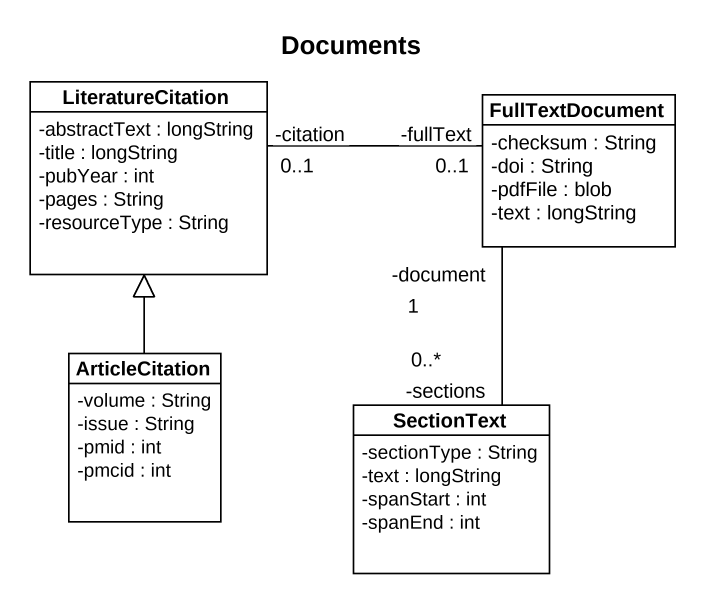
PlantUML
@startuml
title Documents
hide circle
hide empty members
skinparam classAttributeIconSize 0
class LiteratureCitation {
  -abstractText : longString
  -title : longString
  -pubYear : int
  -pages : String
  -resourceType : String
}
class FullTextDocument {
  -checksum : String
  -doi : String
  -pdfFile : blob
  -text : longString
}
class ArticleCitation {
  -volume : String
  -issue : String
  -pmid : int
  -pmcid : int
}
class SectionText {
  -sectionType : String
  -text : longString
  -spanStart : int
  -spanEnd : int
}
LiteratureCitation "-citation\n0..1" -right- "-fullText\n0..1" FullTextDocument
ArticleCitation -up-|> LiteratureCitation
SectionText "-sections\n0..*" -up- "-document\n1" FullTextDocument
@enduml
